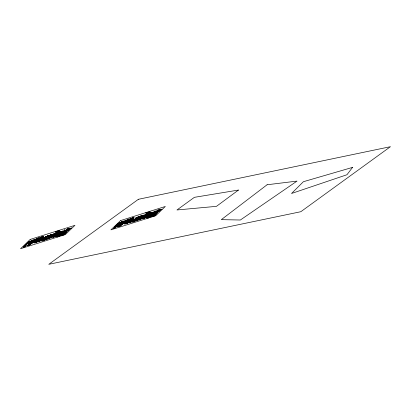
<?xml version="1.0" encoding="UTF-8"?>
<svg xmlns="http://www.w3.org/2000/svg" width="411" height="411" viewBox="0 0 411 411"><rect width="100%" height="100%" fill="white"/><g stroke="black" fill="none" stroke-linecap="round" stroke-linejoin="round"><path stroke-width="0.62" d="M66.212 230.103L67.733 228.855L68.175 228.737L67.985 229.035L68.498 229.153L69.146 228.588L71.699 228.018L65.077 231.275L66.659 229.98L65.724 230.509M156.576 211.244L158.091 209.995L158.538 209.877L158.348 210.175L158.857 210.293L159.504 209.728L162.062 209.158L155.44 212.415L157.017 211.12L156.082 211.65M47.126 236.813L47.059 237.178L45.513 237.743L47.414 236.566L46.381 237.019M137.485 217.953L137.418 218.318L135.871 218.888L137.777 217.712L136.74 218.159M62.58 235.113L64.357 234.563L65.113 233.854L62.58 235.113L63.515 234.583L63.073 234.707M152.943 216.253L154.716 215.708L155.471 214.994L152.943 216.253L153.878 215.724L153.431 215.847M45.929 236.736L44.732 237.496L46.217 236.489L45.179 236.942M136.288 217.876L135.091 218.642L136.58 217.635L135.543 218.082M45.071 239.038L43.792 239.433L42.04 241.021L44.126 240.445L45.96 238.709L44.922 239.161L45.672 238.955M135.43 220.178L134.156 220.573L132.399 222.161L134.489 221.586L136.324 219.849L135.286 220.301L136.031 220.096M53.358 237.044L54.488 235.693L56.507 234.727L54.735 235.94L55.49 235.744L54.118 236.952L53.065 237.286L54.103 236.839L53.81 237.08M143.716 218.184L144.847 216.833L146.866 215.867L145.093 217.085L145.848 216.885L144.482 218.097L143.429 218.426L144.461 217.979L144.174 218.22M61.876 232.652L61.871 232.251L60.247 232.806L60.006 233.104L60.468 232.95L59.765 233.679M152.24 213.792L152.229 213.391L150.611 213.946L150.369 214.244L150.832 214.09L150.128 214.819M60.535 234.013L59.369 234.573L60.828 233.767L59.79 234.219M150.899 215.153L149.732 215.713L151.186 214.907L150.154 215.359M153.375 214.136L151.844 214.593L151.299 215.184L152.337 214.732L150.878 215.364L150.662 215.862L153.668 214.157M48.611 237.188L49.181 236.592L50.666 236.197L49.587 237.08L48.318 237.435L49.356 236.983L49.063 237.224M138.969 218.328L139.54 217.732L141.024 217.337L139.946 218.226L138.682 218.575L139.714 218.123L139.427 218.369M60.787 231.516L58.922 233.556L57.124 234.301L57.848 233.499L56.333 233.962L58.429 232.174L61.075 231.275L60.037 231.722L60.33 231.48M151.145 212.657L149.28 214.701L147.487 215.441L148.207 214.64L146.696 215.102L148.792 213.314L151.438 212.415L150.4 212.862L150.688 212.621M38.064 238.596L36.296 239.372L37.514 238.241L39.06 237.728L37.637 238.699L38.598 238.175M128.427 219.736L126.66 220.512L127.878 219.382L129.419 218.868L127.996 219.844L128.956 219.315M23.633 246.867L25.595 246.035L24.511 246.903L23.144 247.335L24.65 246.364M24.758 246.328L24.578 246.538L25.415 246.24M29.494 244.725L30.512 244.221L29.171 244.833L28.78 245.434L30.846 244.293L29.869 244.812M113.991 228.007L115.959 227.175L114.875 228.048L113.503 228.475L115.008 227.504M115.121 227.468L114.941 227.679L115.779 227.381M119.853 225.865L120.87 225.362L119.529 225.973L119.144 226.574L121.204 225.434L120.233 225.958M43.33 238.714L44.979 237.846L44.532 238.56L43.042 238.961L44.075 238.508L43.787 238.755M133.693 219.854L135.337 218.986L134.895 219.7L133.4 220.101L134.438 219.649L134.145 219.895M59.677 235.349L59.965 235.025L58.639 235.801L59.677 235.349L58.932 235.554M150.036 216.489L150.323 216.165L149.003 216.941L150.036 216.489L149.291 216.695M34.878 242.3L34.262 242.922L35.495 242.567L36.317 241.858L35.649 242.033L37.709 240.599L33.943 242.511L34.596 242.315M125.242 223.445L124.62 224.062L125.853 223.707L126.675 222.998L126.007 223.173L128.068 221.74L124.302 223.651L124.954 223.461M61.075 232.523L60.052 233.022M151.438 213.663L150.416 214.162M51.021 236.428L51.956 235.899L50.836 236.628L54.103 235.611L55.053 234.702L51.76 235.95M56.451 236.572L58.49 234.938L59.893 234.522L57.201 236.988L58.984 236.459L60.073 235.544L56.158 236.818L57.196 236.366L56.908 236.613M141.384 217.568L142.319 217.039L141.199 217.768L144.466 216.751L145.417 215.842L142.119 217.095M146.809 217.712L148.854 216.078L150.256 215.662L147.564 218.128L149.347 217.599L150.431 216.689L146.522 217.958L147.559 217.506L147.266 217.753M26.361 244.751L25.544 245.593L24.768 245.824L25.163 245.29L24.275 245.824L24.747 245.68M115.054 226.579L116.724 225.891L115.902 226.733L115.131 226.964L115.527 226.435L114.638 226.964L115.111 226.821M57.309 235.262L57.519 235.041L55.367 236.212L57.756 235.138L56.821 235.673L57.263 235.549M147.667 216.402L147.878 216.186L145.725 217.352L148.114 216.284L147.179 216.813L147.626 216.689M35.233 240.312L36.569 239.608L34.95 240.553L35.988 240.096M125.591 221.452L126.932 220.748L125.314 221.693L126.352 221.236M63.145 231.686L62.857 231.932L63.895 231.48L62.58 231.83L60.869 233.535L59.102 234.023L60.14 233.576L59.847 233.818M153.966 212.867L154.253 212.621L152.943 212.97L151.233 214.676L149.465 215.164L150.498 214.717L150.21 214.958M42.631 240.219L40.92 240.949L42.081 239.906L43.119 239.813L42.184 240.343L43.119 239.813M132.994 221.359L131.279 222.089L132.445 221.046L133.483 220.954L132.548 221.483L133.483 220.954M40.001 241.005L38.151 241.755L39.091 240.856L40.879 240.317L40.432 240.723M130.364 222.145L128.509 222.896L129.45 221.997L131.243 221.457L130.796 221.863M41.645 239.428L41.896 239.187L39.903 239.521L38.439 240.764L40.828 240.111L41.645 239.428L40.607 239.88L41.357 239.675M132.008 220.573L132.255 220.327L130.266 220.661L128.797 221.904L131.186 221.252L132.008 220.573L130.97 221.02L131.715 220.815M30.517 241.416L30.286 241.642L34.185 239.772L31.662 240.327L30.049 241.57L31.318 241.165L31.087 241.391M29.792 243.04L31.174 242.439L30.327 243.261L28.318 243.898L30.825 242.557M31.57 241.396L29.407 242.577L32.202 241.565L32.931 240.81L31.58 241.437M32.382 241.18L31.092 241.935L32.603 240.913M33.538 241.647L33.132 242.043L34.627 241.555L35.685 240.476L31.704 242.351L34.303 241.401L33.27 241.884M32.505 242.1L33.733 241.391L31.935 242.125M34.601 240.122L36.538 238.883L35.305 239.31L34.339 240.194L35.629 239.639M34.992 241.884L36.024 241.401M36.147 240.784L35.916 241.01L37.915 240.384L38.829 239.582L36.147 240.784L36.949 240.527L36.718 240.754M34.688 242.824L35.721 242.341M36.281 241.519L37.314 241.036M38.182 239.587L37.951 239.813L40.268 238.21L37.56 239.747L38.983 239.33M38.161 239.793L37.129 240.276M120.875 222.562L120.644 222.788L124.543 220.913L122.026 221.467L120.408 222.711L122.642 221.817M121.61 222.294L123.208 221.452L122.406 221.709M122.175 221.935L122.55 221.555L121.517 222.038L122.319 221.781M120.156 224.18L121.533 223.579L120.685 224.401L118.676 225.038L121.188 223.697M122.961 222.053L122.257 222.819L119.765 223.718L119.966 223.332L123.29 221.955L122.565 222.711L121.456 223.075L122.73 222.279M123.059 223.014L124.091 222.531L123.49 223.183L124.985 222.695L126.049 221.621L122.067 223.497L123.896 222.788M124.959 221.262L126.896 220.024L125.668 220.45L124.703 221.334L125.992 220.779M124.554 222.526L125.586 222.048L122.298 223.271M124.667 222.541L123.634 223.024M125.355 223.024L126.388 222.546M126.506 221.925L126.275 222.151L128.278 221.524L129.188 220.722L126.506 221.925L127.307 221.668L127.076 221.894M125.052 223.964L126.085 223.481M128.314 220.954L130.626 219.351L127.919 220.892L128.545 220.728M126.639 222.659L127.672 222.176M128.525 220.933L127.492 221.416M63.15 233.376L64.522 232.698L62.862 233.618L63.895 233.171M153.514 214.516L154.885 213.838L153.221 214.758L154.259 214.311M65.688 232.097L69.12 229.78L68.247 229.785L68.534 229.544M156.052 213.237L159.478 210.92L158.605 210.925L158.898 210.684M60.042 235.195L61.224 234.578L59.749 235.436L60.787 234.984M150.4 216.335L151.587 215.718L150.107 216.576L151.145 216.129M51.169 234.563L49.983 235.138L51.462 234.316L50.425 234.768M141.533 215.703L140.346 216.278L141.821 215.462L140.788 215.909M27.594 242.773L28.631 242.3L27.265 243.04L28.78 242.403L28.385 242.531M28.503 242.048L28.256 242.279L30.178 241.118L28.503 242.048L29.289 241.807M26.612 243.877L26.366 244.108L28.02 243.158L26.325 243.913L27.403 243.636M26.176 244.36L25.251 244.889L26.982 244.098L25.328 245.223L26.114 244.982M117.957 223.913L118.99 223.44L117.623 224.18L119.144 223.543L118.743 223.671M116.976 225.017L116.729 225.249L118.383 224.298L116.688 225.053L117.762 224.776M118.866 223.188L118.62 223.42L120.536 222.259L118.866 223.188L119.652 222.947M115.933 226.132L115.686 226.363L116.477 226.122M57.114 232.888L57.658 232.379L56.173 232.641L55.285 233.561L57.114 232.888L56.076 233.335L56.826 233.129M147.472 214.028L148.022 213.52L146.532 213.782L145.643 214.701L147.472 214.028L146.439 214.475L147.184 214.27M58.059 234.398L56.682 235.133L58.347 234.152L57.309 234.604M148.417 215.539L147.04 216.273L148.71 215.297L147.672 215.744M29.458 243.79L30.049 243.589L28.092 244.54L29.756 243.548L28.724 243.99M40.119 237.686L38.891 238.519L41.074 237.383L39.225 238.216M119.822 224.935L120.413 224.73L118.45 225.68L120.12 224.689L119.082 225.13M130.477 218.827L129.249 219.664L131.433 218.524L129.583 219.356M51.719 236.782L50.358 237.974L51.524 237.635L53.435 236.13L51.719 236.782L52.757 236.335M142.078 217.928L140.716 219.114L141.887 218.775L143.793 217.27L142.078 217.928L143.115 217.476M44.876 238.385L43.715 239.125L45.513 238.55L45.955 238.108L44.876 238.385L45.909 237.938L45.621 238.18M135.234 219.525L134.073 220.265L135.877 219.69L136.318 219.248L135.234 219.525L136.272 219.078L135.979 219.32M36.702 242.002L38.644 241.031L36.415 242.249L37.452 241.796M116.066 225.906L117.341 225.238L115.614 226.029L116.539 225.5M127.066 223.147L129.003 222.176L126.773 223.389L127.811 222.937M41.943 238.457L43.597 237.501L41.578 238.036L40.561 238.868L42.975 238.005M38.896 241.55L39.189 241.303L38.439 241.509M44.65 237.938L43.617 238.385M42.826 239.7L41.794 240.147M44.542 239.228L43.504 239.675M48.981 236.376L49.274 236.13L47.681 237.044L48.981 236.376L48.236 236.582M50.995 235.138L52.541 234.378L51.534 235.354L50.337 235.683L51.437 235.015L50.502 235.544M46.767 238.75L48.221 237.548L49.479 237.188L48.683 237.841L51.164 236.983L49.377 238.437L45.672 239.608L47.804 238.303M49.926 236.387L48.888 236.834M52.331 234.434L51.298 234.881M52.531 236.104L53.569 235.657L53.276 235.899M54.93 234.229L54.637 234.476L56.574 233.299L55.115 233.7L54.309 234.373L55.675 234.023M55.824 233.505L55.536 233.751L56.281 233.546M58.681 232.092L58.388 232.333L59.425 231.886M58.845 233.094L58.552 233.34L59.775 232.621L59.482 232.867M59.235 234.732L58.203 235.179M60.227 234.47L61.979 233.592L60.941 234.044L61.486 233.453L63.484 232.878L62.2 233.484L61.414 234.378L60.299 234.722L61.265 234.018L60.52 234.224M59.605 235.678L58.568 236.125M64.65 232.138L64.162 232.544L65.097 232.015L64.183 232.287L65.133 231.532L68.123 230.309L67.085 230.756M65.822 231.069L66.114 230.823L65.37 231.028M61.383 234.871L63.679 233.582L61.1 234.871L62.421 234.424M62.934 233.787L62.642 234.029L63.386 233.823M65.878 231.326L64.84 231.778M66.371 231.578L67.409 231.131M68.991 229.579L69.284 229.338M65.683 232.724C67.892 231.424 65.698 233.525 64.522 233.35L66.721 232.272M132.301 219.597L133.96 218.642L131.941 219.176L130.919 220.008L133.339 219.145M129.26 222.69L129.547 222.443L128.802 222.649M135.014 219.078L133.976 219.525M133.19 220.841L132.152 221.288M134.9 220.368L133.863 220.815M139.344 217.517L139.632 217.27L138.045 218.184L139.344 217.517L138.594 217.722M141.353 216.278L142.905 215.518L141.893 216.494L140.701 216.823L141.8 216.155L140.865 216.684M137.13 219.89L138.584 218.693L139.838 218.328L139.041 218.981L141.528 218.128L139.74 219.582L136.031 220.748L138.168 219.443L137.418 219.649M140.285 217.527L139.252 217.974M142.694 215.575L141.656 216.022M142.894 217.244L143.927 216.797L143.639 217.039M145.289 215.374L145.001 215.616L146.933 214.439L145.479 214.84L144.667 215.513L146.033 215.164M146.188 214.645L145.895 214.891L146.645 214.686M149.039 213.232L148.751 213.479L149.784 213.026M149.599 215.873L148.561 216.32M153.509 212.826L153.216 213.073L154.279 212.77L152.281 213.746M149.969 216.818L148.931 217.265M155.009 213.278L154.521 213.684L155.456 213.155L154.541 213.432L155.492 212.672L158.482 211.449L157.449 211.896M156.185 212.21L156.473 211.963L155.728 212.168M151.746 216.011L154.038 214.722L151.464 216.011L152.779 215.564M153.293 214.927L153.005 215.174L153.75 214.963M156.237 212.466L155.204 212.919M156.73 212.718L157.767 212.271M159.355 210.72L159.643 210.478M156.046 213.864C158.25 212.564 156.062 214.67 154.885 214.491L157.079 213.412M38.881 240.646L39.374 240.235L38.927 240.358M40.35 239.397L39.415 239.926M49.49 235.765L50.425 235.236L48.714 235.986L49.978 235.359M46.114 239.485L46.607 239.079L46.16 239.202M49.032 237.306L48.544 237.717L48.991 237.594M52.736 234.691L53.671 234.162L53.183 234.568M56.615 232.518L55.685 233.047M54.755 234.249L55.244 233.844L54.797 233.967M54.93 235.57L53.995 236.099M55.814 236.089L56.302 235.683L55.855 235.806M63.027 231.706L62.092 232.236M67.733 228.855L67.24 229.266L68.175 228.737M62.082 235.113L62.57 234.702L61.141 235.092L60.612 235.775L62.57 234.702M64.969 233.227L65.457 232.821M71.257 228.141L70.769 228.547L71.211 228.429M129.244 221.786L129.732 221.375L129.285 221.498M130.713 220.543L129.778 221.072M139.848 216.91L140.783 216.381L139.077 217.131L140.341 216.499M136.478 220.63L136.966 220.219L136.519 220.342M139.396 218.447L138.903 218.858L139.35 218.734M143.095 215.832L144.03 215.302L143.439 215.883L144.431 215.58L145.371 214.604L143.819 215.035L142.894 215.888L143.691 215.667M146.979 213.658L146.044 214.188M145.114 215.395L145.602 214.984L145.16 215.107M145.294 216.71L144.359 217.239M146.172 217.229L146.66 216.823L146.218 216.946M153.385 212.847L152.455 213.376M158.091 209.995L157.603 210.406L158.538 209.877M152.44 216.253L152.928 215.842L151.505 216.232L150.971 216.916L152.928 215.842M155.327 214.367L155.82 213.961M161.615 209.281L161.127 209.687L161.574 209.569M38.002 239.628L38.495 239.217L38.053 239.341M128.366 220.769L128.859 220.363L128.412 220.481M28.827 244.345L29.124 244.098L28.39 244.293M32.032 242.988L30.383 243.939L31.431 243.749L32.526 242.901L30.995 243.43M119.19 225.485L119.488 225.238L118.748 225.439M122.391 224.129L120.742 225.079L121.795 224.889L122.884 224.041L121.358 224.57M67.918 229.847L67.378 230.514M158.276 210.987L157.737 211.655M36.723 239.269L37.257 238.848L36.831 238.955M127.086 220.409L127.621 219.988L127.194 220.096M24.696 245.434L25.574 244.992M32.048 240.569L32.849 240.312L31.154 240.897L31.955 240.641M39.656 238.77L38.624 239.253L39.425 238.997M31.349 241.663L32.15 241.406M31.323 241.709L32.125 241.452M130.015 219.911L128.982 220.394L129.784 220.137M121.687 222.849L122.509 222.546M63.618 231.712L63.916 231.629L61.917 232.605M55.47 235.179L56.22 234.969M47.476 238.18L48.221 237.969L47.059 238.508M52.423 236.952L51.39 237.404L52.135 237.193M57.751 235.585L58.496 235.38L57.463 235.827M43.217 240.029L43.962 239.824L42.929 240.276M64.645 234.321L63.613 234.773L64.357 234.563M44.717 239.942L43.679 240.394L44.429 240.188M145.833 216.32L146.578 216.114M150.878 215.364L151.623 215.159L150.59 215.611M137.834 219.32L138.584 219.114L137.546 219.561M142.787 218.092L141.749 218.544L142.494 218.339M148.114 216.725L148.859 216.52L147.821 216.967M133.58 221.169L134.325 220.964L133.287 221.416M155.009 215.462L153.971 215.914L154.716 215.708M135.08 221.087L134.043 221.534L134.787 221.329M61.671 232.811L60.736 233.34L61.182 233.222M53.815 236.433L54.257 236.31L53.322 236.839M45.267 239.315L44.337 239.844L44.778 239.726M152.029 213.951L151.099 214.48L151.541 214.362M144.174 217.573L144.621 217.455L143.686 217.984M135.63 220.455L134.695 220.984L135.142 220.866M26.89 245.65L28.436 245.084L26.89 245.65M117.248 226.79L118.794 226.225L117.248 226.79M352.54 167.395L346.961 174.732L291.522 193.489L303.405 181.703L352.54 167.395M27.434 245.31L27.254 245.521L28.272 245.018L27.434 245.31M117.793 226.451L117.613 226.661L118.63 226.158L117.793 226.451M34.652 240.24L34.221 241.036L32.582 241.529L33.435 240.635L34.652 240.24M125.011 221.38L124.584 222.176L122.94 222.675L123.798 221.776L125.011 221.38M58.388 236.299L58.896 236.135L58.388 236.299M148.751 217.445L148.356 217.845L149.388 217.393L148.751 217.445M31.483 240.928L31.251 241.154L32.284 240.671L31.483 240.928M29.315 243.322L29.089 243.548L30.116 243.065L29.315 243.322M33.106 241.077L32.875 241.303L33.908 240.825L33.106 241.077M33.651 240.594L33.419 240.82L34.452 240.337L33.651 240.594M32.762 242.259L32.531 242.485L33.563 242.002L32.762 242.259M34.426 241.159L34.195 241.385L35.228 240.903L34.426 241.159M34.709 242.202L34.478 242.428L35.51 241.951L34.709 242.202M119.678 224.463L119.447 224.689L120.48 224.206L119.678 224.463M123.47 222.223L123.238 222.449L124.271 221.966L123.47 222.223M124.009 221.735L123.778 221.961L124.81 221.478L124.009 221.735M123.125 223.399L122.894 223.625L123.927 223.142L123.125 223.399M125.072 223.348L124.841 223.574L125.874 223.091L125.072 223.348M41.927 236.875L40.972 237.805L43.813 236.289L41.927 236.875M132.291 218.015L131.33 218.945L134.171 217.429L132.291 218.015M30.188 239.443L20.55 248.717L65.323 234.594L74.961 225.326L30.188 239.443M120.546 220.584L110.908 229.857L155.682 215.739L165.32 206.466L120.546 220.584M53.461 233.895L52.531 234.748L54.067 234.44L55.012 233.463L53.461 233.895M42.004 236.864L41.711 237.111L42.749 236.659L42.004 236.864M41.506 237.337L41.218 237.579L42.256 237.132L41.506 237.337M42.687 237.789L42.395 238.031L43.432 237.579L42.687 237.789M39.918 240.867L39.631 241.108L40.663 240.661L39.918 240.867M47.727 235.693L47.435 235.935L48.472 235.488L47.727 235.693M51.945 236.063L51.652 236.304L52.69 235.857L51.945 236.063M53.769 235.359L53.476 235.601L54.514 235.154L53.769 235.359M58.043 232.652L57.756 232.893L58.788 232.441L58.043 232.652M59.538 232.328L59.246 232.569L60.283 232.123L59.538 232.328M60.628 232.888L60.335 233.135L61.373 232.683L60.628 232.888M62.796 231.059L62.503 231.301L63.541 230.854L62.796 231.059M62.195 231.645L61.907 231.891L62.945 231.439L62.195 231.645M64.378 230.062L64.09 230.304L65.123 229.857L64.378 230.062M64.527 230.514L64.239 230.756L65.272 230.309L64.527 230.514M58.285 236.459L57.992 236.705L59.03 236.253L58.285 236.459M66.639 229.739L66.351 229.985L67.383 229.533L66.639 229.739M64.784 232.364L64.496 232.611L65.534 232.158L64.784 232.364M68.956 228.845L68.668 229.086L69.7 228.639L68.956 228.845M67.99 230.114L67.697 230.36L68.735 229.908L67.99 230.114M131.869 218.477L131.577 218.719L132.614 218.272L131.869 218.477M132.363 218.01L132.075 218.251L133.113 217.804L132.363 218.01M133.046 218.929L132.758 219.171L133.791 218.724L133.046 218.929M130.282 222.007L129.989 222.248L131.027 221.801L130.282 222.007M138.086 216.833L137.798 217.075L138.831 216.628L138.086 216.833M142.304 217.203L142.016 217.445L143.054 216.998L142.304 217.203M144.127 216.499L143.84 216.741L144.877 216.294L144.127 216.499M148.407 213.792L148.114 214.033L149.152 213.586L148.407 213.792M149.897 213.468L149.609 213.71L150.642 213.263L149.897 213.468M149.388 213.967L149.095 214.213L150.133 213.761L149.388 213.967M149.203 214.239L147.96 215.004L149.953 214.028L149.203 214.239M150.986 214.033L150.698 214.275L151.731 213.823L150.986 214.033M153.154 212.199L152.866 212.446L153.904 211.994L153.154 212.199M152.558 212.785L152.265 213.032L153.303 212.579L152.558 212.785M154.742 211.203L154.449 211.449L155.486 210.997L154.742 211.203M154.89 211.655L154.598 211.896L155.635 211.449L154.89 211.655M157.002 210.879L156.709 211.126L157.747 210.673L157.002 210.879M159.314 209.985L159.026 210.227L160.064 209.78L159.314 209.985M155.147 213.504L154.855 213.751L155.892 213.299L155.147 213.504M158.348 211.259L158.06 211.501L159.093 211.049L158.348 211.259M47.614 238.627L47.126 239.032L48.061 238.503L47.614 238.627M49.916 237.702L49.428 238.108L50.363 237.579L49.916 237.702M50.522 237.214L50.034 237.62L50.964 237.09L50.522 237.214M57.206 233.268L56.718 233.674L57.653 233.145L57.206 233.268M58.085 233.458L57.597 233.864L58.532 233.335L58.085 233.458M61.85 231.496L61.362 231.907L62.297 231.378L61.85 231.496M68.272 229.348L67.784 229.754L68.719 229.225L68.272 229.348M137.978 219.767L137.49 220.178L138.425 219.649L137.978 219.767M140.279 218.842L139.791 219.248L140.726 218.719L140.279 218.842M140.881 218.354L140.392 218.76L141.327 218.231L140.881 218.354M147.564 214.408L147.076 214.814L148.011 214.285L147.564 214.408M152.214 212.641L151.726 213.047L152.661 212.518L152.214 212.641M158.631 210.489L158.143 210.894L159.078 210.365L158.631 210.489M69.7 228.778L69.115 229.251L70.055 228.686L69.7 228.778M160.064 209.918L159.478 210.391L160.418 209.826L160.064 209.918M35.218 239.49L34.683 239.911L35.644 239.382L35.218 239.49M125.576 220.63L125.047 221.051L126.007 220.522L125.576 220.63M267.099 184.76L221.318 219.649L240.358 220.013L297.025 181.097L267.099 184.76M238.452 190.062L216.469 206.343L176.966 209.97L194.388 197.331L238.452 190.062M138.404 199.289L48.775 264.314L300.816 211.711L390.45 146.686L138.404 199.289M55.906 231.47L55.398 231.819L56.256 231.665L55.572 232.138L58.778 231.28L59.765 230.597L55.906 231.47M146.265 212.61L145.761 212.96L146.619 212.806L145.936 213.278L149.136 212.425L150.123 211.737L146.265 212.61"/></g></svg>
